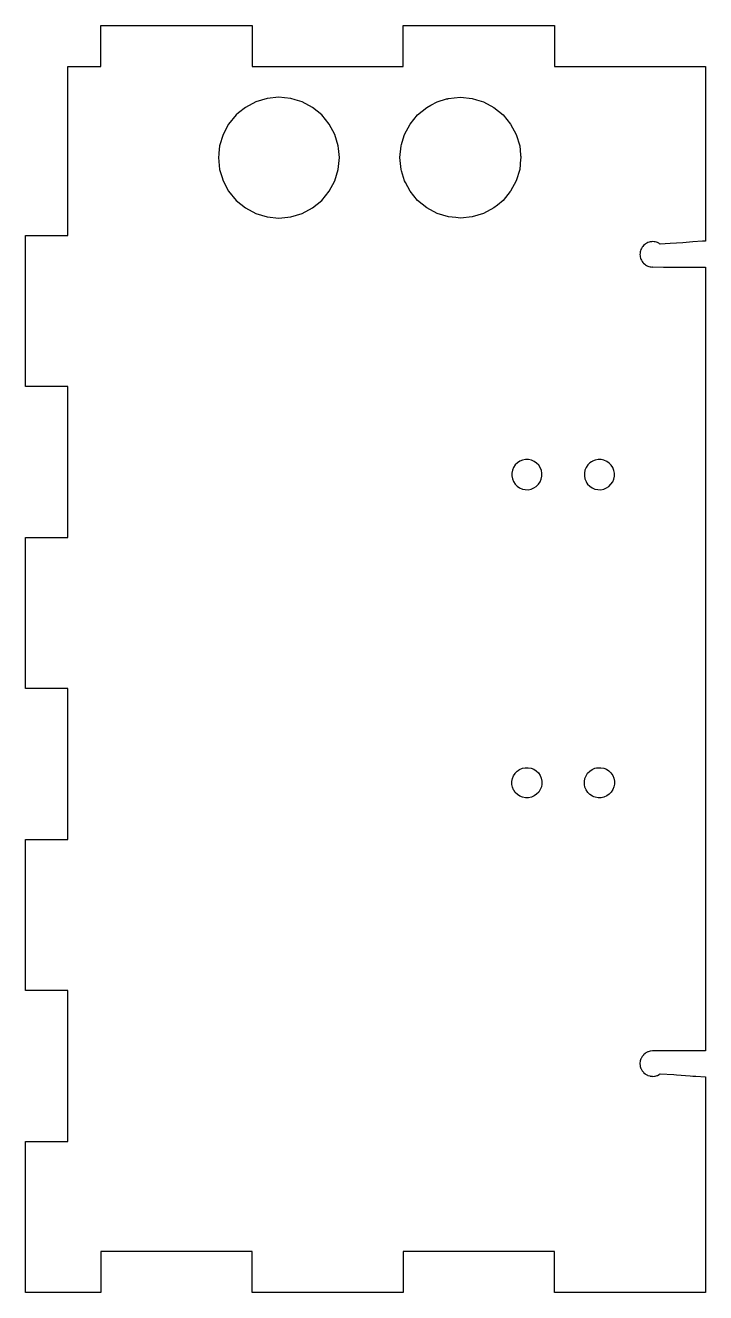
# Model space of a CAD drawing. Header units: millimetres. Extents: x 188 to 300, y 0 to 210.
import ezdxf

# ---------------------------------------------------------------- set-up
doc = ezdxf.new("R2010")
doc.units = ezdxf.units.MM

msp = doc.modelspace()

# ---------------------------------------------------------------- linework, layer by layer
msp.add_line((269.56, 187.9), (269.55, 187.8))
for points in [[(289.33, 37.57), (289.43, 37.25), (289.47, 37.18), (289.63, 36.88), (289.84, 36.62), (289.89, 36.56), (290.15, 36.35), (290.21, 36.3), (290.51, 36.14), (290.57, 36.11), (290.9, 36.01), (290.96, 35.99), (291.3, 35.96), (291.37, 35.95), (291.71, 35.98), (291.78, 35.99), (292.11, 36.09), (292.18, 36.11), (292.48, 36.27), (292.54, 36.3), (292.62, 36.37), (292.64, 36.39), (294.88, 36.23), (295.34, 36.2), (297.58, 36.04), (298.04, 36), (298.5, 35.97), (300.14, 35.85), (300.14, 0.14), (275.14, 0.14), (275.14, 6.94), (250.14, 6.94), (250.14, 0.14), (225.14, 0.14), (225.14, 6.94), (200.14, 6.94), (200.14, 0.14), (187.64, 0.14), (187.64, 25.14), (194.64, 25.14), (194.64, 50.14), (187.64, 50.14), (187.64, 75.14), (194.64, 75.14), (194.64, 100.14), (187.64, 100.14), (187.64, 125.14), (194.64, 125.14), (194.64, 150.14), (187.64, 150.14), (187.64, 175.14), (194.64, 175.14), (194.64, 203.14), (200.14, 203.14), (200.14, 209.94), (225.14, 209.94), (225.14, 203.14), (250.14, 203.14), (250.14, 209.94), (275.14, 209.94), (275.14, 203.14), (300.14, 203.14), (300.14, 174.23), (299.64, 174.2), (298.04, 174.08), (296.94, 174), (296.39, 173.96), (295.34, 173.89), (294.25, 173.81), (292.64, 173.7), (292.6, 173.73), (292.54, 173.78), (292.39, 173.86), (292.18, 173.97), (292.02, 174.02), (291.78, 174.09), (291.62, 174.11), (291.37, 174.13), (291.21, 174.12), (290.96, 174.09), (290.8, 174.04), (290.57, 173.97), (290.42, 173.89), (290.21, 173.78), (290.08, 173.67), (289.89, 173.52), (289.73, 173.33), (289.63, 173.2), (289.51, 172.98), (289.43, 172.84), (289.36, 172.6), (289.31, 172.44), (289.29, 172.2), (289.27, 172.03), (289.3, 171.79), (289.31, 171.62), (289.38, 171.39), (289.43, 171.23), (289.51, 171.08), (289.63, 170.87), (289.78, 170.68), (289.89, 170.55), (290.08, 170.39), (290.21, 170.29), (290.35, 170.21), (290.57, 170.09), (290.73, 170.04), (290.96, 169.97), (291.13, 169.96), (291.37, 169.93), (291.4, 169.94)], [(269.55, 187.8), (269.39, 186.09), (268.82, 184.21), (267.89, 182.49), (267.83, 182.41), (266.65, 180.97), (265.7, 180.19), (265.13, 179.73), (263.4, 178.8), (261.53, 178.23), (259.58, 178.04), (258.84, 178.11), (257.63, 178.23), (255.75, 178.8), (254.02, 179.73), (252.51, 180.97), (251.26, 182.49), (250.49, 183.94), (250.34, 184.21), (249.85, 185.84), (249.77, 186.09), (249.58, 188.04), (249.77, 189.99), (249.83, 190.2), (250.13, 191.17), (250.34, 191.87), (251.26, 193.6), (252.51, 195.11), (254.02, 196.36), (254.68, 196.71), (255.75, 197.28), (257.29, 197.75), (257.32, 197.76), (257.35, 197.77), (257.4, 197.78), (257.43, 197.79), (257.48, 197.8), (257.52, 197.82), (257.63, 197.85), (258.58, 197.94), (259.58, 198.04), (261.53, 197.85), (262.24, 197.63), (263.4, 197.28), (265.13, 196.36), (266.65, 195.11), (267.89, 193.6), (268.82, 191.87), (269.39, 189.99), (269.53, 188.49), (269.54, 188.38), (269.56, 188.22), (269.57, 188.12), (269.58, 188.04), (269.57, 187.98), (269.56, 187.9)], [(291.4, 169.94), (291.43, 169.94), (293.18, 169.93), (300.14, 169.93), (300.14, 40.15), (291.43, 40.15), (291.38, 40.15)], [(268.38, 83.39), (268.19, 83.81), (268.09, 84.29), (268.09, 84.78), (268.18, 85.26), (268.36, 85.72), (268.62, 86.11), (268.63, 86.13), (268.97, 86.48), (269.14, 86.59), (269.21, 86.64), (269.38, 86.75), (269.83, 86.95), (270.31, 87.05), (270.8, 87.05)], [(270.8, 87.05), (271.28, 86.96), (271.73, 86.78), (272.14, 86.51), (272.49, 86.17), (272.77, 85.77), (272.96, 85.31), (273.06, 84.83), (273.07, 84.34), (272.98, 83.86), (272.8, 83.41), (272.53, 83), (272.18, 82.65), (271.78, 82.37), (271.33, 82.18), (270.85, 82.08), (270.36, 82.07), (269.88, 82.16), (269.42, 82.35), (269.01, 82.61), (268.66, 82.96), (268.42, 83.31), (268.39, 83.36), (268.38, 83.39)], [(282.8, 87.05), (283.28, 86.96), (283.73, 86.78), (284.14, 86.51), (284.49, 86.17), (284.77, 85.77), (284.96, 85.31), (285.06, 84.83), (285.07, 84.34), (284.98, 83.86), (284.8, 83.41), (284.53, 83), (284.18, 82.65), (283.78, 82.37), (283.33, 82.18), (282.85, 82.08), (282.36, 82.07), (281.88, 82.16), (281.68, 82.24), (281.42, 82.35), (281.01, 82.61), (280.66, 82.96), (280.39, 83.36), (280.19, 83.81), (280.09, 84.29), (280.09, 84.78), (280.18, 85.26), (280.36, 85.72), (280.63, 86.13), (280.97, 86.48), (281.38, 86.75), (281.83, 86.95), (282.09, 87), (282.31, 87.05), (282.8, 87.05)], [(291.38, 40.15), (291.03, 40.12), (290.96, 40.11), (290.64, 40.01), (290.57, 39.99), (290.27, 39.83), (290.21, 39.8), (290.15, 39.75), (289.89, 39.53), (289.84, 39.48), (289.63, 39.22), (289.47, 38.92), (289.43, 38.85), (289.33, 38.53), (289.31, 38.46)], [(289.31, 38.46), (289.28, 38.12), (289.27, 38.05), (289.31, 37.71), (289.31, 37.64), (289.33, 37.57)]]:
    msp.add_lwpolyline(points)
for points in [[(225.75, 178.8), (227.63, 178.23), (229.58, 178.04), (231.53, 178.23), (231.56, 178.24), (233.4, 178.8), (235.13, 179.73), (236.65, 180.97), (237.89, 182.49), (238.82, 184.21), (239.39, 186.09), (239.58, 188.04), (239.43, 189.55), (239.39, 189.99), (238.82, 191.87), (237.89, 193.6), (236.65, 195.11), (235.13, 196.36), (233.4, 197.28), (232.27, 197.62), (231.53, 197.85), (230.51, 197.95), (229.58, 198.04), (227.63, 197.85), (225.75, 197.28), (224.02, 196.36), (222.9, 195.44), (222.51, 195.11), (221.26, 193.6), (220.34, 191.87), (219.77, 189.99), (219.65, 188.78), (219.63, 188.59), (219.58, 188.04), (219.77, 186.09), (220.12, 184.93), (220.34, 184.21), (221.26, 182.49), (222.51, 180.97), (224.02, 179.73)], [(270.8, 133.07), (271.28, 133.16), (271.73, 133.35), (272.14, 133.61), (272.49, 133.96), (272.77, 134.36), (272.96, 134.81), (273.06, 135.29), (273.07, 135.78), (272.98, 136.26), (272.8, 136.72), (272.53, 137.13), (272.18, 137.48), (271.78, 137.75), (271.33, 137.95), (270.85, 138.05), (270.36, 138.05), (269.88, 137.96), (269.42, 137.78), (269.01, 137.51), (268.66, 137.17), (268.39, 136.77), (268.19, 136.31), (268.09, 135.83), (268.09, 135.34), (268.18, 134.86), (268.36, 134.41), (268.63, 134), (268.97, 133.65), (269.38, 133.37), (269.83, 133.18), (270.31, 133.08)], [(282.31, 133.08), (282.8, 133.07), (283.28, 133.16), (283.73, 133.35), (284.14, 133.61), (284.49, 133.96), (284.77, 134.36), (284.96, 134.81), (285.06, 135.29), (285.07, 135.78), (284.98, 136.26), (284.8, 136.72), (284.53, 137.13), (284.18, 137.48), (283.78, 137.75), (283.33, 137.95), (282.85, 138.05), (282.36, 138.05), (281.88, 137.96), (281.42, 137.78), (281.38, 137.75), (281.26, 137.67), (281.01, 137.51), (280.66, 137.17), (280.39, 136.77), (280.19, 136.31), (280.09, 135.83), (280.09, 135.34), (280.18, 134.86), (280.36, 134.41), (280.45, 134.27), (280.52, 134.16), (280.63, 134), (280.97, 133.65), (281.38, 133.37), (281.83, 133.18)]]:
    msp.add_lwpolyline(points, close=True)

doc.saveas('drawing.dxf')
